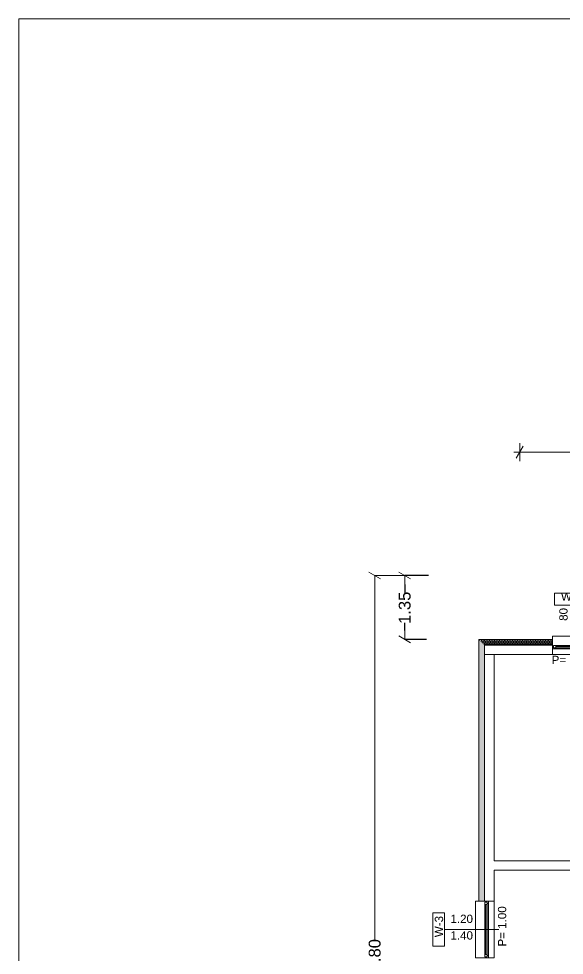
# Model space of a CAD drawing. Header units: feet. Extents: x 2566339 to 2627130, y -124111 to -81443.
# Drawn here: x 2566339 to 2577853, y -101204 to -81443 of the extents above; entities that cross this region are included whole.
import ezdxf
from ezdxf.enums import TextEntityAlignment as Align

# ---------------------------------------------------------------- set-up
doc = ezdxf.new("R2010")
doc.units = ezdxf.units.FT
doc.header["$MEASUREMENT"] = 0
for name, color, linetype, lineweight in [('ARCHICAD Window Markers_Pen_No__20', 1, 'Continuous', 5), ('ARCHICAD Windows_Pen_No__20', 1, 'Continuous', 5), ('Exterior walls_Pen_No__1', 7, 'Continuous', 5), ('Shell - Roof_Pen_No__21', 7, 'Continuous', 5)]:
    doc.layers.add(name, color=color, linetype=linetype, lineweight=lineweight)
doc.layers.add('Dimensioning - General', color=7, linetype='Continuous')
doc.layers.add('Exterior walls_Pen_No__14', color=7, linetype='Continuous', lineweight=5, true_color=0xbd8b17)
doc.styles.add('GENERATED_STYLE_1', font='arial.ttf')
doc.dimstyles.new('GENERATED_STYLE__1', dxfattribs={"dimtxt": 250, "dimasz": 190, "dimexe": 0.18, "dimexo": 3, "dimgap": 0.09, "dimtad": 1, "dimlfac": 0.001, "dimzin": 0, "dimdsep": 46, "dimtxsty": 'GENERATED_STYLE_1', "dimblk": 'ARROWHEAD_2', "dimblk1": 'ARROWHEAD_2', "dimblk2": 'ARROWHEAD_2', "dimcen": 0.09, "dimclrd": 7, "dimclre": 7, "dimclrt": 7, "dimadec": 0, "dimazin": 0, "dimtfac": 1, "dimtdec": 4, "dimtmove": 0, "dimatfit": 3, "dimfxl": 1, "dimtolj": 1, "dimtzin": 0, "dimarcsym": 0})

# ---------------------------------------------------------------- blocks, each defined once
blk = doc.blocks.new('ARROWHEAD_2')
at = {"color": 0, "linetype": 'Continuous', "lineweight": 0}
for p, q in [((0, 0), (-1, 0)), ((-0.38, -0.66), (0.38, 0.66))]:
    blk.add_line(p, q, dxfattribs=at)
blk = doc.blocks.new('*D104')
at = {"layer": 'Defpoints', "color": 0, "linetype": 'Continuous', "transparency": 16777216}
for p in [(2574485, -93189), (2574993, -93189), (2574951, -94539)]:
    blk.add_point(p, dxfattribs=at)
at = {"layer": 'Dimensioning - General', "color": 7, "linetype": 'Continuous', "lineweight": -2, "transparency": 16777216}
for p, q in [((2574990, -93189), (2574485, -93189)), ((2574485, -93379), (2574485, -93558)), ((2574485, -94349), (2574485, -94186)), ((2574948, -94539), (2574485, -94539))]:
    blk.add_line(p, q, dxfattribs=at)
at = {"layer": 'Dimensioning - General', "color": 7, "linetype": 'Continuous', "lineweight": -2, "transparency": 16777216, "xscale": 190, "yscale": 190, "zscale": 190}
for p, rotation in [((2574485, -93189), 90), ((2574485, -94539), 270)]:
    blk.add_blockref('ARROWHEAD_2', p, dxfattribs=dict(at, rotation=rotation))
at = {"layer": 'Dimensioning - General', "color": 7, "linetype": 'Continuous', "lineweight": 5, "transparency": 16777216, "insert": (2574485, -93872), "char_height": 250, "attachment_point": 5, "rotation": 90, "style": 'GENERATED_STYLE_1'}
blk.add_mtext('\\A1;1.35', dxfattribs=at)
blk = doc.blocks.new('Window 22_4')
at = {"layer": 'ARCHICAD Windows_Pen_No__20', "color": 1, "linetype": 'Continuous', "lineweight": 5}
for p, q in [((-400, 150), (-400, 220)), ((-400, 220), (400, 220)), ((400, 220), (400, 150)), ((-400, 150), (-400, 30)), ((-400, 30), (-400, 0)), ((-400, 0), (-375, 0)), ((-400, 0), (-400, -50)), ((-400, 0), (-400, -50)), ((-375, 25), (-325, 25)), ((-375, -25), (-375, 25)), ((-375, 0), (-375, -25)), ((-325, 25), (325, 25)), ((-325, 25), (-325, -25)), ((-325, 25), (325, 25)), ((-325, 0), (325, 0)), ((325, -25), (325, 25)), ((325, 25), (375, 25)), ((375, 25), (375, -25)), ((375, -25), (375, 0)), ((375, 0), (400, 0)), ((400, 150), (400, 30)), ((400, 30), (400, 0)), ((400, 0), (400, -50)), ((400, 0), (400, -50)), ((-350, -50), (-400, -50)), ((-400, -50), (-400, -170)), ((-400, -170), (400, -170)), ((-375, -25), (-350, -25)), ((-325, -25), (-375, -25)), ((-350, -25), (-350, -50)), ((350, -50), (-350, -50)), ((325, -25), (-325, -25)), ((375, -25), (325, -25)), ((350, -50), (350, -25)), ((350, -25), (375, -25)), ((400, -50), (350, -50)), ((400, -50), (400, -170))]:
    blk.add_line(p, q, dxfattribs=at)
blk = doc.blocks.new('W Marker 22_2')
at = {"layer": 'ARCHICAD Window Markers_Pen_No__20', "color": 1, "linetype": 'Continuous', "lineweight": 5}
for p, q in [((0, -1045), (0, 100)), ((-354, -1045), (-354, -1295)), ((354, -1045), (-354, -1045)), ((354, -1295), (354, -1045)), ((-354, -1295), (354, -1295))]:
    blk.add_line(p, q, dxfattribs=at)
at = {"layer": 'ARCHICAD Window Markers_Pen_No__20', "color": 1, "lineweight": 5, "style": 'GENERATED_STYLE_1'}
for tag, rotation, p in [('AC_MarkerText_4', 180, (417, 367)), ('whDistCm', 270, (-323, -397)), ('AC_MarkerText_2', 270, (27, -597)), ('AC_MarkerText_1', 180, (220, -962))]:
    blk.add_attdef(tag, text='', height=175, rotation=rotation, dxfattribs=at).set_placement(p, align=Align.BOTTOM_LEFT)
blk = doc.blocks.new('Window 22_3')
at = {"layer": 'ARCHICAD Windows_Pen_No__20', "color": 1, "linetype": 'Continuous', "lineweight": 5}
for p, q in [((-600, 150), (-600, 220)), ((-600, 220), (600, 220)), ((600, 220), (600, 150)), ((-600, 150), (-600, 30)), ((-600, 30), (-600, 0)), ((-600, 0), (-575, 0)), ((-600, 0), (-600, -50)), ((-600, 0), (-600, -50)), ((-575, 25), (-525, 25)), ((-575, -25), (-575, 25)), ((-575, 0), (-575, -25)), ((-525, 25), (525, 25)), ((-525, 25), (-525, -25)), ((-525, 25), (525, 25)), ((-525, 0), (525, 0)), ((525, -25), (525, 25)), ((525, 25), (575, 25)), ((575, 25), (575, -25)), ((575, -25), (575, 0)), ((575, 0), (600, 0)), ((600, 150), (600, 30)), ((600, 30), (600, 0)), ((600, 0), (600, -50)), ((600, 0), (600, -50)), ((-550, -50), (-600, -50)), ((-600, -50), (-600, -170)), ((-600, -170), (600, -170)), ((-575, -25), (-550, -25)), ((-525, -25), (-575, -25)), ((-550, -25), (-550, -50)), ((550, -50), (-550, -50)), ((525, -25), (-525, -25)), ((575, -25), (525, -25)), ((550, -50), (550, -25)), ((550, -25), (575, -25)), ((600, -50), (550, -50)), ((600, -50), (600, -170))]:
    blk.add_line(p, q, dxfattribs=at)

msp = doc.modelspace()

# ---------------------------------------------------------------- hatches: boundary and pattern name
at = {"layer": 'Exterior walls_Pen_No__14', "linetype": 'Continuous', "lineweight": 5, "true_color": 0xbd8b17}
h = msp.add_hatch(dxfattribs=at)
h.set_pattern_fill('STYROFOAM_SM_INSULATION', color=42, style=0, pattern_type=2)
h.set_pattern_definition([(90, (2247653.822, -76424.967), (-34.641016, 0), [20, -40]), (90, (2247636.502, -76394.967), (-34.641016, 0), [20, -40]), (150, (2247653.822, -76404.967), (17.320508, 30), [20, -40]), (150, (2247619.18, -76404.967), (17.320508, 30), [20, -40]), (210, (2247653.822, -76424.967), (-17.320508, 30), [20, -40]), (210, (2247619.18, -76424.967), (-17.320508, 30), [20, -40])])
h.paths.add_polyline_path([(2576049.052, -94539.236), (2576169.052, -94659.236), (2577602.326, -94659.236), (2577602.326, -94539.236)])
h = msp.add_hatch(dxfattribs=at)
h.set_pattern_fill('STYROFOAM_SM_INSULATION', color=42, style=0, pattern_type=2)
h.set_pattern_definition([(90, (2246791.6, -76424.967), (-34.641016, 0), [20, -40]), (90, (2246774.278, -76394.967), (-34.641016, 0), [20, -40]), (150, (2246791.6, -76404.967), (17.320508, 30), [20, -40]), (150, (2246756.957, -76404.967), (17.320508, 30), [20, -40]), (210, (2246791.6, -76424.967), (-17.320508, 30), [20, -40]), (210, (2246756.957, -76424.967), (-17.320508, 30), [20, -40])])
h.paths.add_polyline_path([(2576050.102, -94539.236), (2576050.102, -100059.236), (2576170.102, -100059.236), (2576170.102, -94659.236)])

# ---------------------------------------------------------------- linework, layer by layer
at = {"layer": 'Dimensioning - General', "color": 7, "linetype": 'Continuous', "lineweight": 5}
for p, q in [((2576984.494, -90464.236), (2576840.157, -90714.236)), ((2576912.326, -90776.736), (2576912.326, -90401.736)), ((2576790.076, -90589.236), (2576912.326, -90589.236)), ((2576912.326, -90589.236), (2599452.326, -90589.236)), ((2574482.102, -93189.236), (2573851.287, -93189.236)), ((2573851.467, -93379.236), (2573851.467, -100888.035))]:
    msp.add_line(p, q, dxfattribs=at)
at = {"layer": 'Exterior walls_Pen_No__1', "color": 7, "linetype": 'Continuous', "lineweight": 5}
for p, q in [((2577602.326, -94539.236), (2577602.326, -94659.236)), ((2577602.326, -94659.236), (2576158.38, -94659.236)), ((2576170.102, -94659.236), (2576170.102, -100059.236)), ((2577602.326, -94659.236), (2577602.326, -94689.236)), ((2577602.326, -94689.236), (2577602.326, -94739.236)), ((2577602.326, -94739.236), (2577602.326, -94859.236)), ((2576050.102, -100059.236), (2576170.102, -100059.236)), ((2576170.102, -100059.236), (2576200.102, -100059.236)), ((2576200.102, -100059.236), (2576250.102, -100059.236)), ((2576250.102, -100059.236), (2576370.102, -100059.236))]:
    msp.add_line(p, q, dxfattribs=at)
at = {"layer": 'Exterior walls_Pen_No__1', "color": 7, "linetype": 'Continuous', "lineweight": 5, "flags": 128}
for points in [[(2577602.326, -94539.236), (2576050.102, -94539.236)], [(2576050.102, -94539.236), (2576050.102, -100059.236)], [(2576170.102, -94859.236), (2577602.326, -94859.236)], [(2576370.102, -99209.236), (2576370.102, -94859.236)], [(2579482.326, -99209.236), (2576370.102, -99209.236)], [(2576370.102, -100059.236), (2576370.102, -99409.236)], [(2576370.102, -99409.236), (2580032.326, -99409.236)]]:
    msp.add_lwpolyline(points, dxfattribs=at)
at = {"layer": 'Shell - Roof_Pen_No__21', "color": 7, "linetype": 'Continuous', "lineweight": 5}
for p, q in [((2566338.662, -81442.756), (2624673.367, -81442.756)), ((2566338.662, -122442.756), (2566338.662, -81442.756))]:
    msp.add_line(p, q, dxfattribs=at)

# ---------------------------------------------------------------- block references
at = {"layer": 'ARCHICAD Window Markers_Pen_No__20', "color": 1, "linetype": 'Continuous', "lineweight": 5}
ref = msp.add_blockref('W Marker 22_2', (2578002.326, -94859.236), dxfattribs=dict(at, rotation=180))
ref.add_attrib('whDistCm', '1.20', dxfattribs={"color": 1, "lineweight": 5, "height": 175, "rotation": 90, "style": 'GENERATED_STYLE_1'}).set_placement((2578324.826, -94347.716), align=Align.BOTTOM_LEFT)
ref.add_attrib('AC_MarkerText_1', 'W-1', dxfattribs={"color": 1, "lineweight": 5, "height": 175, "rotation": 360, "style": 'GENERATED_STYLE_1'}).set_placement((2577782.325, -93776.736), align=Align.BOTTOM_LEFT)
ref.add_attrib('AC_MarkerText_2', '80', dxfattribs={"color": 1, "lineweight": 5, "height": 175, "rotation": 90, "style": 'GENERATED_STYLE_1'}).set_placement((2577974.826, -94147.716), align=Align.BOTTOM_LEFT)
ref.add_attrib('AC_MarkerText_4', 'P= 1.00', dxfattribs={"color": 1, "lineweight": 5, "height": 175, "rotation": 360, "style": 'GENERATED_STYLE_1'}).set_placement((2577585.526, -95112.116), align=Align.BOTTOM_LEFT)
ref = msp.add_blockref('W Marker 22_2', (2576370.102, -100659.236), dxfattribs=dict(at, rotation=270))
ref.add_attrib('whDistCm', '1.20', dxfattribs={"color": 1, "lineweight": 5, "height": 175, "rotation": 360, "style": 'GENERATED_STYLE_1'}).set_placement((2575450.102, -100574.616), align=Align.BOTTOM_LEFT)
ref.add_attrib('AC_MarkerText_1', 'W-3', dxfattribs={"color": 1, "lineweight": 5, "height": 175, "rotation": 90, "style": 'GENERATED_STYLE_1'}).set_placement((2575347.602, -100822.236), align=Align.BOTTOM_LEFT)
ref.add_attrib('AC_MarkerText_3', '1.40', dxfattribs={"color": 1, "lineweight": 5, "height": 175, "rotation": 360, "style": 'GENERATED_STYLE_1'}).set_placement((2575450.102, -100924.616), align=Align.BOTTOM_LEFT)
ref.add_attrib('AC_MarkerText_4', 'P= 1.00', dxfattribs={"color": 1, "lineweight": 5, "height": 175, "rotation": 90, "style": 'GENERATED_STYLE_1'}).set_placement((2576680.102, -101018.916), align=Align.BOTTOM_LEFT)
at = {"layer": 'ARCHICAD Windows_Pen_No__20', "color": 1, "linetype": 'Continuous', "lineweight": 5, "xscale": -1, "zscale": 1000}
msp.add_blockref('Window 22_4', (2578002.326, -94689.236), dxfattribs=at)
at = {"layer": 'ARCHICAD Windows_Pen_No__20', "color": 1, "linetype": 'Continuous', "lineweight": 5, "xscale": -1, "zscale": 1000, "rotation": 90}
msp.add_blockref('Window 22_3', (2576200.102, -100659.236), dxfattribs=at)
at = {"layer": 'Dimensioning - General', "color": 7, "linetype": 'Continuous', "lineweight": 5, "xscale": 190, "yscale": 190, "zscale": 190, "rotation": 90}
msp.add_blockref('ARROWHEAD_2', (2573851.467, -93189.236), dxfattribs=at)

# ---------------------------------------------------------------- texts
at = {"layer": 'Dimensioning - General', "color": 7, "linetype": 'Continuous', "lineweight": 5, "insert": (2573851.467, -101298.425), "char_height": 250, "attachment_point": 5, "rotation": 90, "style": 'GENERATED_STYLE_1'}
msp.add_mtext('\\A1;15.80', dxfattribs=at)

# ---------------------------------------------------------------- dimensions: what is measured, and where the dimension line sits
at = {"layer": 'Dimensioning - General', "color": 7, "linetype": 'Continuous', "lineweight": 5}
dim = msp.add_linear_dim(base=(2574485.102, -93189.236), p1=(2574951.364, -94539.236), p2=(2574992.876, -93189.236), angle=90, dimstyle='GENERATED_STYLE__1', dxfattribs=at)
dim.commit()
dim.dimension.update_dxf_attribs({"geometry": '*D104', "text_midpoint": (2574485.102, -93872.103), "dimtype": 160, "text_rotation": 90})

doc.saveas('drawing.dxf')
